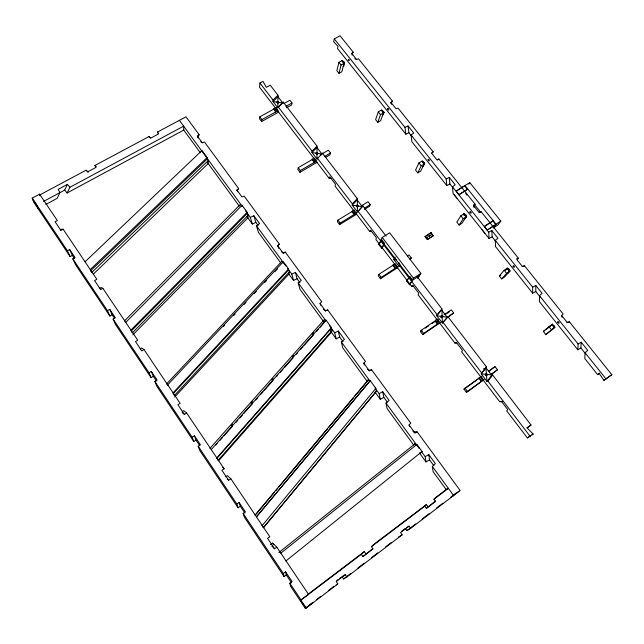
<?xml version="1.0" encoding="UTF-8"?>
<svg xmlns="http://www.w3.org/2000/svg" width="644" height="644" viewBox="0 0 644 644"><rect width="100%" height="100%" fill="white"/><g stroke="black" fill="none" stroke-linecap="round" stroke-linejoin="round"><path stroke-width="0.97" d="M532.677 287.176L535.808 285.485L535.784 291.507L532.677 293.189L532.677 287.176L495.292 240.389L497.933 238.167L491.847 230.56L488.716 232.162L489.021 238.457L492.129 236.871L491.847 230.56M508.261 269.514L508.913 270.182M535.808 285.485L542.087 293.326L539.463 295.66L539.414 301.634L577.781 349.732L580.88 347.945L581.226 342.238L578.103 344.017L577.781 349.732M436.745 322.008C437.936 321.992 436.737 321.179 436.914 322.161M93.251 274.191L208.197 163.544L208.245 160.573L207.127 159.036L207.143 157.53L201.991 150.479L85.04 261.794M317.001 159.076L316.985 146.083L283.223 102.09L278.24 106.944L312.034 151.139L312.002 152.531L317.001 159.076L322.435 153.192L357.283 198.594L357.42 211.965L362.926 205.943L386.094 236.139M394.386 266.592C395.923 266.205 393.661 264.95 394.539 266.6M480.496 379.252C480.963 379.646 481.35 378.278 480.746 379.606M313.668 160.646C314.328 160.662 313.87 159.656 313.789 160.597M581.226 342.23L587.731 350.352L585.13 352.807L584.752 358.475L597.632 374.615L599.266 373.584L603.951 380.338L611.8 374.687L569.433 321.847L566.857 322.314M331.483 327.627L331.04 328.633L332.28 330.332L218.034 460.388L216.827 457.9L331.483 327.627L326.025 320.157L211.256 449.609M247.167 212.279L130.941 330.09L131.183 331.121L247.014 213.631L247.167 212.279L242.064 205.307L241.935 206.676L240.317 204.47L124.381 321.002M464.96 215.032L465.483 215.152L465.29 215.676M357.283 198.594L352.381 203.89L352.244 205.195L357.42 211.965L362.926 205.943M283.223 102.09L277.854 107.862L277.95 95.223L270.279 85.225L266.35 87.343L263.026 81.394L259.959 83.036L259.516 87.141L329.108 178.275L330.984 178.171M247.014 213.631L248.173 215.217L247.868 217.881L132.833 334.904M276.252 107.773L259.757 116.846L259.54 118.762L261.617 121.515L278.788 112.032M261.617 121.515L261.85 119.607L259.757 116.846M343.115 61.744L343.131 62.154M273.772 108.772L275.809 111.903L273.772 108.772L276.308 107.379M283.883 103.571L289.913 100.255L291.998 102.968L291.66 104.916L286.508 107.765M429.041 235.688C429.001 237.338 429.234 235.414 428.968 236.018M395.263 256.988L393.814 259.572L399.175 266.584L399.9 266.028L437.115 314.699L436.785 315.777L442.331 323.038L447.966 316.759L486.389 366.822L481.197 373.882L486.977 381.441L487.943 381.159L492.668 375.009L531.05 425.024L527.17 427.97L533.192 434.056L527.396 437.96L506.707 410.864L507.73 409.624L501.282 401.188L499.776 401.784L461.651 351.857L462.473 350.408L456.25 342.262L454.962 343.099L418.093 294.815L418.737 293.165L412.699 285.276L411.613 286.322L375.927 239.6L376.394 237.765L370.598 230.174L369.696 231.429L335.13 186.164L335.435 184.152L329.825 176.818L329.108 178.275M343.654 62.581L344.105 63.748M314.715 158.118L298.22 167.682L297.85 169.436L299.991 172.27L317.154 162.28M299.991 172.27L300.378 170.523L316.864 160.936M352.067 53.581L353.202 52.164L340.088 35.806L334.284 38.914L333.648 41.707L338.003 46.376L337.496 48.525L405.825 134.177L408.932 132.753L408.095 125.942L404.971 127.375L405.825 134.177M313.958 158.247L312.179 159.583L314.336 162.409L316.115 161.072M343.22 66.356L343.799 66.042L344.556 63.096L342.415 60.415L338.905 62.331L336.86 70.671L338.961 73.327L341.851 71.742L343.968 63.418L341.827 60.729M288.601 268.967L173.099 392.832L173.196 393.653L288.311 270.15L288.601 268.967L283.328 261.754L167.722 384.838L167.843 385.684L167.038 384.484M338.961 73.327L341.038 65.02L344.556 63.096M288.311 270.15L289.51 271.792L288.923 274.127L174.605 397.09M321.477 154.198L328.368 150.205L330.525 152.998L330.026 154.793L325.735 157.289M416.934 276.324L441.913 308.879L442.331 323.038L447.966 316.759M354.401 210.073L337.923 220.143L337.384 221.721L339.597 224.651L356.752 214.13M382.439 115.687L383.993 112.628L381.787 109.858L378.278 111.871L375.613 119.599L377.778 122.336L380.66 120.67L383.405 112.966L381.2 110.188M339.597 224.651L340.145 223.082L356.623 212.979M377.778 122.336L380.483 114.648L383.993 112.628M353.677 210.266L351.874 211.618L354.095 214.532L356.744 212.665M553.003 325.59C554.637 327.063 554.243 324.834 553.309 325.534M361.348 205.822L368.046 201.733L370.268 204.615L369.616 206.241L364.472 209.397M320.285 327.192L326.025 320.157M278.24 106.944L277.854 107.862L273.016 101.527L272.967 100.045L259.959 83.036M429.629 236.139L429.661 235.849M332.28 330.332L331.402 332.312L218.574 460.822M419.373 275.745L412.023 280.575L381.023 240.051L381.642 239.665L384.428 243.311L382.238 247.859L381.634 248.246L378.881 244.639L382.238 237.467L389.644 232.798L420.854 273.378L417.795 278.264M381.642 239.665L378.881 244.639M422.899 166.579L424.686 163.729L422.408 160.871L418.906 162.996L415.573 170.064L417.811 172.89L420.693 171.127L424.106 164.083L421.828 161.225M486.389 366.822L481.197 373.882L492.668 375.009M381.634 248.246L384.428 243.311M417.811 172.89L421.184 165.862L424.686 163.729M198.014 137.059L199.141 134.725L185.995 116.814L157.482 132.044L158.424 134L150.68 138.146L149.062 136.544L94.934 165.468L95.843 167.48L87.705 171.835L86.079 170.193L39.509 195.076M64.633 190.109L67.419 184.377L69.898 187.275L67.097 192.983L64.633 190.109L43.575 201.419M395.376 263.71L378.913 274.328L378.205 275.713L380.499 278.739L397.984 267.421M380.499 278.739L381.208 277.363L397.67 266.713M394.683 263.968L392.848 265.336L395.142 268.347L396.986 266.978M410.469 259.339L411.291 257.906L408.996 254.919L407.33 255.998M425.056 236.678L431.053 232.637L433.162 235.865L427.342 239.608L425.056 236.678L431.053 232.637M427.342 239.608L433.34 235.559M454.141 194.738L456.91 198.207M456.322 191.035L464.984 185.569L496.041 224.233L493.272 227.992L497.997 224.885L500.807 221.109L469.758 182.566L456.322 191.035L458.914 194.866L467.777 189.046L459.116 194.528M406.67 281.042L409.785 276.445L412.635 280.172L410.083 284.326L409.479 284.728L406.67 281.042L409.785 276.445M468.768 184.2L469.758 182.566M409.479 284.728L413.464 278.224L420.854 273.378M262.213 525.432L261.987 525.802L375.879 388.356L370.228 380.62L256.425 516.826M322.435 153.192L320.704 155.268M417.714 277.83L418.761 276.147M464.662 219.097L466.699 216.489L464.348 213.534L460.854 215.78L456.813 222.132L459.124 225.054L461.998 223.194L466.111 216.859L463.761 213.905M463.382 215.04L464.348 213.534M459.124 225.054L463.205 218.735L466.699 216.489M275.173 109.826L275.664 109.931M275.141 110.084C277.145 109.754 273.95 109.134 275.407 110.245M275.592 110.325L275.117 110.229M367.603 380.829L368.368 379.71L369.64 381.457L256.867 516.448M369.64 381.457L370.228 380.62M343.333 62.379L343.172 61.711M482.09 229.779L484.916 233.321M484.538 226.334L493.183 220.683L484.538 226.334L487.162 230.222L495.808 224.547L492.958 220.997M375.879 388.356L375.275 389.169L376.563 390.932L375.355 392.534L263.477 527.694M440.528 322.459L422.738 334.614L420.379 331.491L421.265 330.3L437.493 319.247M422.738 334.614L423.639 333.439L439.868 322.354M437.469 319.15C432.567 319.762 437.783 326.597 439.836 322.266M486.985 381.425L491.694 375.307L485.922 367.788L486.977 381.441M237.169 190.487L238.65 188.571L204.47 141.994L202.28 142.783L200.775 141.688M443.99 314.827L451.291 309.853L453.666 312.936L447.805 317.492M437.115 314.699L441.913 308.879M376.563 390.932L263.299 527.758L262.422 526.454M254.911 515.281L368.368 379.71M255.805 514.54L274.481 492.217M275.769 490.68L277.701 488.369M278.989 486.832L300.885 460.661M302.173 459.124L327.297 429.105M328.585 427.568L353.701 397.549M354.989 396.012L367.225 381.385M505.266 270.424L507.078 268.315L509.509 271.366L504.638 276.952L501.773 278.9L499.39 275.89L504.171 270.287L507.657 267.928L510.088 270.971L507.786 273.338M400.391 265.183L399.183 266.576L399.022 262.72M501.773 278.9L506.603 273.346L510.088 270.971M395.03 258.188L393.814 259.572L396.599 259.959M216.77 458.504L331.04 328.633M209.96 448.369L324.367 319.505L325.606 321.187M231.164 425.668L232.492 424.171M251.104 403.2L252.432 401.695M271.704 379.976L273.032 378.479M292.304 356.76L293.632 355.255M312.243 334.284L313.572 332.787M215.869 444.988L217.205 443.491M219.862 440.488L222.526 437.485M223.854 435.988L232.5 426.231M235.825 422.48L237.821 420.234M239.818 417.98L242.474 414.978M243.802 413.48L252.448 403.724M255.773 399.972L257.769 397.718M260.434 394.724L263.09 391.721M264.418 390.216L273.064 380.467M276.389 376.716L277.717 375.211M280.382 372.208L283.038 369.213M284.374 367.708L293.02 357.951M296.345 354.2L297.673 352.703M300.329 349.7L302.994 346.697M304.322 345.2L313.636 334.695M316.293 331.692L318.289 329.446M289.51 271.792L174.419 395.472L173.606 394.257M166.627 383.88L281.863 261.327L283.054 262.961M223.396 326.516L224.764 325.051M233.675 315.56L235.052 314.095M243.963 304.596L246.024 302.406M254.251 293.64L256.312 291.45M264.539 282.684L266.6 280.494M274.827 271.728L277.572 268.806M427.978 506.699L426.409 504.526L424.782 506.216L426.36 508.406L435.521 500.968M561.987 317.299L561.649 315.512L563.114 313.966L524.482 265.779L522.171 266.519M426.36 508.406L435.513 501.451L433.935 499.277L435.465 497.667L447.628 488.45M409.656 426.682L409.053 424.935L410.775 423.172L371.644 369.841L368.883 370.228M312.034 151.139L316.985 146.083M248.173 215.217L132.358 332.876L131.577 331.708M125.757 322.386L242.064 205.307M354.78 58.66L356.567 59.481L358.523 58.797L392.566 101.261L391.053 102.533L396.108 108.844L398.064 108.12L433.187 151.912L431.665 153.264L436.89 159.784L438.87 159.004L475.103 204.196L473.614 205.605L479.015 212.351L480.988 211.53L518.396 258.188L516.915 259.669L522.509 266.648L524.482 265.779M364.407 364.931L363.755 363.127L365.486 361.445L327.683 309.925L325.365 310.835M272.967 100.045L277.95 95.223M91.4 271.921L90.643 270.794L207.127 159.036M91.778 272.484L208.245 160.573M207.143 157.53L90.265 269.57L90.643 270.794M390.61 103.129L392.566 101.261M343.558 64.046L343.582 63.329M279.536 551.924L278.957 552.463L415.122 443.7L416.129 445.076L416.885 444.449L422.053 451.524L285.888 560.988M433.935 499.277L448.353 488.345L446.179 489.545L433.098 471.633L432.333 466.417L435.36 463.608L428.759 454.592L425.201 456.66L426.022 461.933L429.556 459.872L428.759 454.6M365.937 553.808L364.367 551.554L361.332 554.315L362.918 556.593L372.828 548.575M320.712 305.288L320.012 303.437L321.75 301.835L285.22 252.046L282.99 252.955L281.573 251.804M362.918 556.593L372.997 548.938L371.411 546.676L374.325 544.003L426.409 504.526M280.84 553.164L416.885 444.449M484.151 379.566L466.409 392.373L463.97 389.137L481.72 376.177M491.412 374.325L497.45 369.801L495.003 366.613L488.973 371.145M466.409 392.373L483.708 379.686M415.122 443.7L413.633 444.964L387.133 408.658L386.022 403.064L389.073 400.399L382.713 391.713L379.163 393.669L380.314 399.32L383.84 397.38L382.721 391.721M278.739 248.343L277.733 245.775L279.496 244.245L244.173 196.106L241.967 196.943L236.895 190.012L238.65 188.571M543.367 331.418L552.415 324.133L554.927 327.289L545.83 334.534L543.367 331.418L544.792 330.388M546.217 329.366L552.415 324.133M545.83 334.534L554.927 327.289M367.41 381.642L342.769 347.889L341.352 341.932L344.411 339.404L338.261 331.008L334.711 332.843L336.168 338.849L339.694 337.021L338.261 331.008M352.196 55.151L351.68 53.38L353.202 52.164M489.021 238.457L453.054 193.377L452.507 186.857L455.171 184.748L449.311 177.422L446.179 178.935L446.767 185.504L449.874 183.991L449.311 177.43M277.636 245.71L279.496 244.245M419.743 453.336L422.053 451.524M323.884 322.016L299.887 289.148L298.18 282.869L301.255 280.47L295.346 272.404L291.804 274.143L293.559 280.47L297.069 278.739L295.346 272.404M198.127 137.888L197.378 136.093L199.141 134.725M527.396 437.96L530.487 435.602M285.574 571.848L286.29 574.915L284.076 576.565L283.336 573.514L285.574 571.848L292.078 581.548L289.832 583.223L290.508 586.185L305.216 608.194L306.697 607.067M308.911 605.376L311.865 603.122M316.534 599.564L320.471 596.561M328.335 590.564L333.842 586.362M413.955 431.73L417.183 431.907L460.194 490.535L410.663 528.33L409.077 526.108L400.544 532.604L402.13 534.842L346.842 577.032L345.248 574.714L342.004 576.638L343.574 578.94L350.738 573.474M357.895 568.008L364.263 563.154M371.427 557.696L377.795 552.834M385.748 546.764L391.319 542.522M401.534 531.316L405.39 528.378L406.96 530.592L415.718 523.91M422.086 519.048L429.258 513.582M436.423 508.116L442.79 503.262M450.752 497.184L456.33 492.934M305.216 608.194L306.206 608.033L337.826 583.907L336.24 581.572L345.248 574.714M336.78 580.606L338.269 579.471M339.766 578.336L341.256 577.201M526.792 427.833L531.05 425.024M308.154 594.154L364.367 551.554M597.632 374.615L599.765 373.005M361.332 554.315L300.909 600.119L306.206 608.033M371.411 546.676L424.782 506.216M312.606 602.559L313.274 602.422L305.707 608.113L300.313 600.272L308.565 594.412L276.815 547.167L272.662 543.093L270.448 544.695M603.951 380.338L611.8 374.687M459.051 491.131L452.193 496.291L453.626 495.55L432.333 466.417M446.767 185.504L411.902 141.793L411.089 135.023L413.762 133.026L408.095 125.942M280.687 262.849L258.461 232.395L256.481 225.811L259.564 223.54L253.865 215.756L250.331 217.398L245.614 210.934M283.304 253.446L285.22 252.046M271.824 546.064L274.577 548.793L276.815 547.167M552.343 329.39L552.922 328.971M490.978 374.47L497.45 369.801M549.847 326.25L550.427 325.84M488.522 371.274L495.003 366.613M463.97 389.137L480.907 376.949M431.689 152.974L433.187 151.912M284.076 576.565L244.277 517.052L243.134 513.421L245.38 511.843L239.125 502.505L236.879 504.075L238.087 507.786L240.309 506.232L239.125 502.505M227.252 479.08L228.652 480.352L230.882 478.814L269.796 536.718L267.558 538.336L274.577 548.793M225.891 476.665L227.364 475.65L230.882 478.814M420.379 331.491L422.037 330.356M425.362 328.094L428.687 325.824M432.011 323.562L435.336 321.3M446.139 313.942L449.464 311.672M182.244 411.613L183.717 410.663L186.639 412.981L224.12 468.76L221.89 470.281L228.652 480.352M447.169 317.363L453.666 312.936M437.348 160.034L438.87 159.004M505.371 270.303L505.951 269.917M499.39 275.89L500.823 274.916M238.087 507.786L199.761 450.462L198.183 446.22L200.421 444.73L194.399 435.73L192.154 437.22L193.788 441.534L196.009 440.061L194.399 435.73M487.395 229.908L500.807 221.109M182.236 412.675L184.409 414.438L186.639 412.981M409.624 258.985L411.291 257.906M193.788 441.534L156.846 386.279L154.866 381.473L157.104 380.065L151.3 371.395L149.062 372.796L151.09 377.674L153.304 376.281L151.3 371.395M184.409 414.438L177.897 404.73L180.127 403.289L143.998 349.531L141.769 350.899L135.49 341.537L137.719 340.185L102.871 288.327L101.011 287.522L99.546 288.375M406.863 527.468L409.077 526.108M364.407 208.205L370.268 204.615M140.159 348.895L141.624 347.993L143.998 349.531M406.96 530.592L410.663 528.33M398.483 537.056L402.13 534.842M151.09 377.674L115.453 324.375L113.103 319.046L115.34 317.717L109.738 309.353L107.5 310.674L109.907 316.075L112.112 314.763L109.738 309.353M343.574 578.94L346.842 577.032M324.496 156.5L330.525 152.998M102.871 288.327L100.649 289.623L94.588 280.591L96.809 279.303L63.176 229.256L61.8 229.135L60.335 229.94M336.232 584.832L337.826 583.907M32.2 198.111L33.891 202.393L70.148 256.618L72.353 255.378L69.633 249.494L67.411 250.741L32.2 198.111L39.59 194.166L57.324 220.546L55.102 221.761L60.955 230.48L63.176 229.256M109.907 316.075L75.509 264.636L72.812 258.824L75.042 257.56L69.633 249.494M275.865 111.509L277.556 110.583M261.85 119.607L278.216 110.575M285.968 106.292L291.998 102.968M69.898 187.275L183.637 126.144L183.773 130.088L200.332 152.765M45.885 204.422L57.179 198.328L59.924 192.637L58.185 189.328L67.419 184.377M67.097 192.983L183.773 130.088M473.412 205.058L475.103 204.196M531.904 434.692L533.192 434.056M479.265 212.367L480.988 211.53M412.868 431.102L414.953 432.985L417.183 431.907M569.433 321.847L567.469 322.773L561.649 315.512M247.03 216.738L252.351 224.023L255.853 222.389L258.123 225.489M367.33 369.028L369.415 370.847L371.644 369.841M323.368 309.112L325.47 310.875L327.683 309.925M516.496 258.84L518.396 258.188M307.856 594.613L308.565 594.412M429.226 235.583L429.62 235.841M353.701 212.729C353.942 212.89 353.806 211.24 353.443 212.898M499.776 401.784L502.69 401.486M430.57 235.575C431.158 235.237 430.707 234.287 430.578 235.463M454.962 343.099L456.894 342.922M411.613 286.322L413.529 286.178M369.696 231.429L371.596 231.309M353.741 212.85L353.54 212.689M382.874 112.08L382.52 111.179L382.713 111.831M553.566 326.403L553.55 325.961M430.683 235.495L430.586 235.35M396.326 265.248L395.996 264.998M427.544 237.258C427.922 237.338 428.107 236.469 427.439 237.161M423.422 163.061C424.332 163.165 422.923 161.507 423.092 162.618M465.266 215.024A0.958 0.443 57.1 0 1 465.894 215.796C467.455 216.489 464.855 213.47 465.636 215.458M424.066 163.318C425.33 163.995 423.696 161.185 423.655 162.578M222.752 467.544L224.12 468.76M509.066 270.069C510.628 270.947 508.502 267.864 508.696 269.498M86.079 170.193L88.196 172.23M383.51 112.394C384.838 113.062 382.93 110.18 383.164 111.766A0.934 0.411 61.5 0 1 383.43 113.094M94.934 165.468L96.302 166.836M344.21 63.04C345.442 63.78 343.799 60.866 343.872 62.323M464.783 185.915L467.568 189.392M465.676 193.562L466.924 195.124M474.451 204.518L480.73 212.343M351.68 53.38L356.567 59.481M334.284 38.914L404.971 127.375M411.089 135.023L446.179 178.935M452.507 186.857L488.716 232.162M539.463 295.66L578.103 344.017M585.13 352.807L606.093 379.034M408.932 132.753L412.055 136.665M449.874 183.991L452.788 187.637M492.129 236.871L495.751 241.411M535.784 291.507L540.147 296.973M580.88 347.945L585.581 353.822M532.677 293.189L495.55 246.644L495.292 240.389M551.836 324.552L554.347 327.699M338.905 62.331L341.038 65.02M378.278 111.871L380.483 114.648M418.906 162.996L421.184 165.862M460.854 215.78L463.205 218.735M504.171 270.287L506.603 273.346M548.946 326.629L551.457 329.792M430.876 232.943L433.162 235.865M425.233 236.372L427.519 239.31M483.676 368.473L484.884 370.05M382.238 237.467L413.464 278.224M317.492 158.271L352.381 203.89M358.024 211.272L394.048 258.381M443.177 322.62L481.648 372.924M487.943 381.159L530.165 436.374M312.268 159.229L314.425 162.055M351.986 211.296L354.216 214.211M393.001 265.054L395.295 268.065M435.36 320.583L437.735 323.699M298.22 167.682L300.378 170.523M337.923 220.143L340.145 223.082M378.913 274.328L381.208 277.363M421.265 330.3L423.639 333.439M465.049 388.171L467.504 391.415M149.062 136.544L150.165 138.017M197.378 136.093L202.28 142.783M277.733 245.775L282.99 252.955M320.012 303.437L325.47 310.875M363.755 363.127L369.415 370.847M409.053 424.935L414.953 432.985M297.069 278.739L300.007 282.748M339.694 337.021L343.027 341.578M383.84 397.38L387.286 402.089M429.556 459.872L433.927 465.845M179.394 120.339L242.072 206.088M256.481 225.811L285.92 266.085M287.683 268.5L291.804 274.143M298.18 282.869L325.872 320.752M329.406 325.59L334.711 332.843M341.352 341.932L370.3 381.546M375.025 388.01L379.163 393.669M386.022 403.064L419.268 448.538M421.635 451.79L425.201 456.66M207.424 162.481L239.343 206.209M288.295 273.265L293.559 280.47M329.712 330.01L336.168 338.849M375.033 392.091L380.314 399.32M419.542 453.054L426.022 461.933M157.482 132.044L158.545 133.533M33.19 200.614L37.183 206.386M272.662 543.093L273.772 544.744M72.353 255.378L74.503 258.582M112.112 314.763L114.334 318.08M153.304 376.281L156.444 380.974M196.009 440.061L199.801 445.737M240.309 506.232L244.953 513.171M286.29 574.915L291.651 582.925M72.812 258.824L107.5 310.674M113.103 319.046L149.062 372.796M154.866 381.473L192.154 437.22M198.183 446.22L236.879 504.075M243.134 513.421L283.336 573.514M289.832 583.223L301.102 600.071M32.482 198.827L36.692 205.122L38.068 208.632M67.411 250.741L70.148 256.618M236.895 190.012L237.604 191.767M382.423 111.734L382.423 111.718A0.934 0.411 61.5 0 1 383.188 111.823M39.59 194.166L40.161 195.679M250.331 217.398L252.351 224.023M253.865 215.756L255.853 222.389M391.053 102.533L391.536 104.288M473.614 205.605L474.056 207.473M485.23 375.211A1.022 0.926 44.8 0 1 485.697 375.75M440.826 317.355A0.99 0.91 35.9 0 1 441.414 317.838M355.19 211.981A0.95 0.853 20.5 0 1 354.538 210.628M355.77 212.19A0.95 0.845 20.5 0 1 354.53 210.829M315.206 159.809A0.934 0.821 15.5 0 1 314.65 158.786M315.85 160.187A0.934 0.821 15.5 0 1 314.852 158.754M277.282 109.359A0.926 0.797 11.9 0 1 276.075 108.482M277.226 109.754A0.926 0.797 11.9 0 1 276.171 108.498M396.382 265.803A0.966 0.877 27.4 0 1 395.601 264.394M396.422 266.085A0.966 0.877 27.4 0 1 395.754 264.402M438.934 321.396A0.99 0.902 36 0 1 438.186 319.73M438.926 321.614A0.982 0.902 36 0 1 438.21 319.851M482.71 378.841A1.014 0.918 44.9 0 1 482.034 377.126A1.014 0.918 44.9 0 0 481.607 378.422A1.014 0.918 44.9 0 0 482.863 379.002M422.923 162.634A0.942 0.435 59.4 0 1 423.478 162.489A0.942 0.435 59.4 0 1 424.114 163.52A0.942 0.435 59.4 0 1 423.776 164.019M423.535 163.906A0.942 0.427 59.4 0 1 423.43 164.357M382.85 112.579A0.934 0.411 61.5 0 1 382.85 113.433M465.894 215.796A0.958 0.443 57.1 0 1 465.934 216.529M465.427 216.73A0.958 0.443 57.1 0 1 465.282 216.956M507.907 269.538A0.974 0.459 54.5 0 1 508.832 269.619A0.974 0.459 54.5 0 1 509.082 270.874M552.85 325.309A1.006 0.467 52 0 1 553.276 325.518M553.542 325.775A1.006 0.467 52 0 1 553.945 326.814M348.372 59.514C349.177 62.621 349.942 58.87 348.38 59.425M441.567 309.973L436.785 315.777L447.121 317.194L441.575 309.965M357.13 199.906L352.244 205.195L362.306 206.652L357.138 199.906M316.928 147.484L312.002 152.531L321.936 154.005L316.937 147.484M277.983 96.713L273.016 101.527L282.821 103.016L277.983 96.713M479.152 377.98L481.382 381.401L479.152 377.98M485.512 374.8A1.03 0.934 44.7 0 0 487.17 375.323A1.03 0.934 44.7 0 0 486.655 373.665A1.03 0.934 44.7 0 0 485.512 374.8M441.068 316.8A0.998 0.91 35.9 0 0 442.742 317.098A0.998 0.91 35.9 0 0 442.034 315.56A0.998 0.91 35.9 0 0 441.068 316.8M356.543 206.418A0.958 0.861 20.5 0 0 358.169 206.289A0.958 0.861 20.5 0 0 357.122 205.05A0.958 0.861 20.5 0 0 356.543 206.418M316.276 153.787A0.95 0.829 15.5 0 0 317.862 153.57A0.95 0.829 15.5 0 0 316.768 152.435A0.95 0.829 15.5 0 0 316.276 153.787M277.274 102.815A0.934 0.805 12 0 0 278.82 102.517A0.934 0.805 12 0 0 277.669 101.478A0.934 0.805 12 0 0 277.274 102.815M557.76 322.233A0.998 0.475 51.9 0 0 559.008 323.224A0.998 0.475 51.9 0 0 558.469 321.807A0.998 0.475 51.9 0 0 557.76 322.233M513.155 266.326A0.974 0.467 54.5 0 0 514.331 267.316A0.974 0.467 54.5 0 0 513.84 265.908A0.974 0.467 54.5 0 0 513.155 266.326M469.991 212.222A0.958 0.451 57.1 0 0 471.094 213.22A0.958 0.451 57.1 0 0 470.651 211.804A0.958 0.451 57.1 0 0 469.991 212.222M428.163 159.76A0.942 0.435 59.4 0 0 429.194 160.839A0.942 0.435 59.4 0 0 428.864 159.462A0.942 0.435 59.4 0 0 428.163 159.76M387.664 108.981A0.934 0.419 61.6 0 0 388.638 110.084A0.934 0.419 61.6 0 0 388.34 108.707A0.934 0.419 61.6 0 0 387.664 108.981"/></g></svg>
